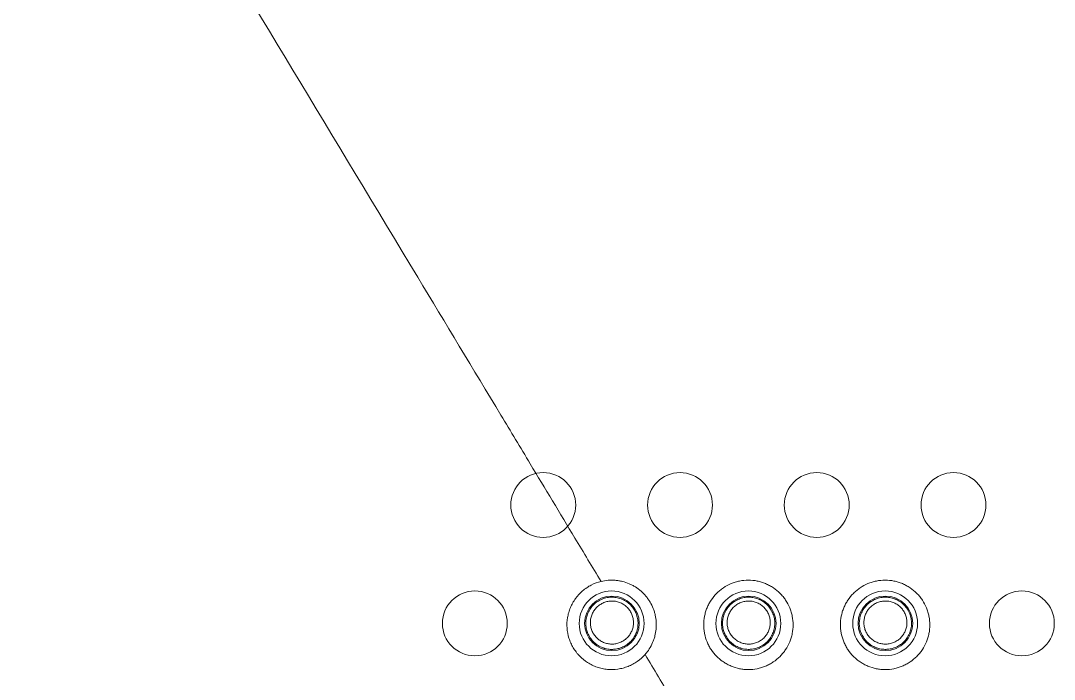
# Model space of a CAD drawing. Header units: inches. Extents: x 3778 to 56227, y -16914 to 35091.
# Drawn here: x 35019.35 to 35042.12, y -13107.94 to -13093.42 of the extents above; entities that cross this region are included whole.
import ezdxf

# ---------------------------------------------------------------- set-up
doc = ezdxf.new("R2010")
doc.units = ezdxf.units.IN
doc.header["$LTSCALE"] = 100
doc.header["$MEASUREMENT"] = 0
doc.layers.add('2-con', color=2, linetype='Continuous')
doc.layers.add('mark-B', color=2, linetype='Continuous', lineweight=20)

# ---------------------------------------------------------------- blocks, each defined once
blk = doc.blocks.new('무풍1way 일반')
at = {"layer": 'mark-B'}
for centre, radius in [((497.044, -435.288), 0.715), ((500.056, -435.288), 0.715), ((500.056, -435.288), 0.715), ((500.056, -435.288), 0.715), ((500.056, -435.288), 0.715), ((503.069, -435.288), 0.715), ((503.069, -435.288), 0.715), ((503.069, -435.288), 0.715), ((503.069, -435.288), 0.715), ((506.081, -435.288), 0.715), ((506.081, -435.288), 0.715), ((506.081, -435.288), 0.715), ((506.081, -435.288), 0.715), ((509.094, -435.288), 0.715), ((500.05, -435.289), 0.602), ((503.062, -435.289), 0.602), ((506.075, -435.289), 0.602), ((498.55, -437.897), 0.715), ((501.563, -437.897), 0.715), ((504.575, -437.897), 0.715), ((507.587, -437.897), 0.715)]:
    blk.add_circle(centre, radius, dxfattribs=at)
blk.add_open_spline([(504.752, -433.616), (504.95, -433.944), (505.147, -434.273), (505.345, -434.601)], degree=3, dxfattribs=at)
blk.add_open_spline([(504.752, -433.616), (504.95, -433.944), (505.147, -434.273), (505.345, -434.601)], degree=3, dxfattribs=at)
for points, knots in [([(500.056, -436.24), (500.122, -436.24), (500.186, -436.234), (500.281, -436.215), (500.313, -436.207), (500.359, -436.193), (500.375, -436.188), (500.405, -436.177), (500.421, -436.171), (500.495, -436.139), (500.552, -436.109), (500.619, -436.064), (500.632, -436.055), (500.658, -436.035), (500.671, -436.025), (500.708, -435.994), (500.732, -435.972), (500.8, -435.904), (500.841, -435.854), (500.885, -435.787), (500.894, -435.773), (500.911, -435.745), (500.934, -435.703), (500.968, -435.631), (500.99, -435.571), (501.004, -435.525), (501.008, -435.509), (501.016, -435.478), (501.019, -435.462), (501.035, -435.383), (501.041, -435.32), (501.041, -435.224), (501.039, -435.192), (501.035, -435.144), (501.033, -435.127), (501.028, -435.096), (501.025, -435.08), (501.01, -435.001), (500.991, -434.94), (500.961, -434.866), (500.954, -434.851), (500.941, -434.822), (500.933, -434.808), (500.911, -434.765), (500.894, -434.737), (500.841, -434.657), (500.801, -434.607), (500.744, -434.55), (500.732, -434.539), (500.708, -434.517), (500.672, -434.485), (500.607, -434.437), (500.552, -434.404), (500.495, -434.373), (500.465, -434.359), (500.376, -434.321), (500.314, -434.302), (500.219, -434.283), (500.187, -434.278), (500.122, -434.272), (500.089, -434.27), (499.992, -434.27), (499.928, -434.277), (499.848, -434.292), (499.832, -434.296), (499.8, -434.304), (499.753, -434.317), (499.677, -434.344), (499.619, -434.372), (499.577, -434.395), (499.562, -434.403), (499.535, -434.42), (499.521, -434.429), (499.453, -434.474), (499.404, -434.515), (499.336, -434.583), (499.314, -434.607), (499.284, -434.645), (499.274, -434.658), (499.254, -434.684), (499.245, -434.697), (499.201, -434.764), (499.171, -434.82), (499.134, -434.909), (499.123, -434.94), (499.104, -435.001), (499.097, -435.033), (499.078, -435.126), (499.072, -435.19), (499.072, -435.319), (499.078, -435.383), (499.096, -435.477), (499.104, -435.508), (499.123, -435.569), (499.133, -435.6), (499.17, -435.689), (499.2, -435.746), (499.253, -435.826), (499.272, -435.852), (499.313, -435.902), (499.335, -435.926), (499.403, -435.995), (499.452, -436.036), (499.533, -436.09), (499.561, -436.107), (499.618, -436.138), (499.676, -436.166), (499.737, -436.188), (499.783, -436.202), (499.799, -436.206), (499.83, -436.214), (499.846, -436.218), (499.926, -436.234), (499.991, -436.24), (500.056, -436.24)], [0, 0, 0, 0, 0.03125, 0.03125, 0.046875, 0.046875, 0.054688, 0.054688, 0.0625, 0.0625, 0.09375, 0.09375, 0.101563, 0.101563, 0.109375, 0.109375, 0.125, 0.125, 0.15625, 0.15625, 0.164063, 0.164063, 0.171875, 0.1875, 0.203125, 0.203125, 0.210938, 0.210938, 0.21875, 0.21875, 0.25, 0.25, 0.265625, 0.265625, 0.273438, 0.273438, 0.28125, 0.28125, 0.3125, 0.3125, 0.320313, 0.320313, 0.328125, 0.328125, 0.34375, 0.34375, 0.375, 0.375, 0.382813, 0.382813, 0.390625, 0.40625, 0.421875, 0.421875, 0.4375, 0.4375, 0.46875, 0.46875, 0.484375, 0.484375, 0.5, 0.5, 0.53125, 0.53125, 0.539063, 0.539063, 0.546875, 0.5625, 0.578125, 0.578125, 0.585938, 0.585938, 0.59375, 0.59375, 0.625, 0.625, 0.640625, 0.640625, 0.648438, 0.648438, 0.65625, 0.65625, 0.6875, 0.6875, 0.703125, 0.703125, 0.71875, 0.71875, 0.75, 0.75, 0.78125, 0.78125, 0.796875, 0.796875, 0.8125, 0.8125, 0.84375, 0.84375, 0.859375, 0.859375, 0.875, 0.875, 0.90625, 0.90625, 0.921875, 0.921875, 0.9375, 0.953125, 0.953125, 0.960938, 0.960938, 0.96875, 0.96875, 1, 1, 1, 1]), ([(500.056, -436.24), (500.122, -436.24), (500.186, -436.234), (500.281, -436.215), (500.313, -436.207), (500.359, -436.193), (500.375, -436.188), (500.405, -436.177), (500.421, -436.171), (500.495, -436.139), (500.552, -436.109), (500.619, -436.064), (500.632, -436.055), (500.658, -436.035), (500.671, -436.025), (500.708, -435.994), (500.732, -435.972), (500.8, -435.904), (500.841, -435.854), (500.885, -435.787), (500.894, -435.773), (500.911, -435.745), (500.934, -435.703), (500.968, -435.631), (500.99, -435.571), (501.004, -435.525), (501.008, -435.509), (501.016, -435.478), (501.019, -435.462), (501.035, -435.383), (501.041, -435.32), (501.041, -435.224), (501.039, -435.192), (501.035, -435.144), (501.033, -435.127), (501.028, -435.096), (501.025, -435.08), (501.01, -435.001), (500.991, -434.94), (500.961, -434.866), (500.954, -434.851), (500.941, -434.822), (500.933, -434.808), (500.911, -434.765), (500.894, -434.737), (500.841, -434.657), (500.801, -434.607), (500.744, -434.55), (500.732, -434.539), (500.708, -434.517), (500.672, -434.485), (500.607, -434.437), (500.552, -434.404), (500.495, -434.373), (500.465, -434.359), (500.376, -434.321), (500.314, -434.302), (500.219, -434.283), (500.187, -434.278), (500.122, -434.272), (500.089, -434.27), (499.992, -434.27), (499.928, -434.277), (499.848, -434.292), (499.832, -434.296), (499.8, -434.304), (499.753, -434.317), (499.677, -434.344), (499.619, -434.372), (499.577, -434.395), (499.562, -434.403), (499.535, -434.42), (499.521, -434.429), (499.453, -434.474), (499.404, -434.515), (499.336, -434.583), (499.314, -434.607), (499.284, -434.645), (499.274, -434.658), (499.254, -434.684), (499.245, -434.697), (499.201, -434.764), (499.171, -434.82), (499.134, -434.909), (499.123, -434.94), (499.104, -435.001), (499.097, -435.033), (499.078, -435.126), (499.072, -435.19), (499.072, -435.319), (499.078, -435.383), (499.096, -435.477), (499.104, -435.508), (499.123, -435.569), (499.133, -435.6), (499.17, -435.689), (499.2, -435.746), (499.253, -435.826), (499.272, -435.852), (499.313, -435.902), (499.335, -435.926), (499.403, -435.995), (499.452, -436.036), (499.533, -436.09), (499.561, -436.107), (499.618, -436.138), (499.676, -436.166), (499.737, -436.188), (499.783, -436.202), (499.799, -436.206), (499.83, -436.214), (499.846, -436.218), (499.926, -436.234), (499.991, -436.24), (500.056, -436.24)], [0, 0, 0, 0, 0.03125, 0.03125, 0.046875, 0.046875, 0.054688, 0.054688, 0.0625, 0.0625, 0.09375, 0.09375, 0.101563, 0.101563, 0.109375, 0.109375, 0.125, 0.125, 0.15625, 0.15625, 0.164063, 0.164063, 0.171875, 0.1875, 0.203125, 0.203125, 0.210938, 0.210938, 0.21875, 0.21875, 0.25, 0.25, 0.265625, 0.265625, 0.273438, 0.273438, 0.28125, 0.28125, 0.3125, 0.3125, 0.320313, 0.320313, 0.328125, 0.328125, 0.34375, 0.34375, 0.375, 0.375, 0.382813, 0.382813, 0.390625, 0.40625, 0.421875, 0.421875, 0.4375, 0.4375, 0.46875, 0.46875, 0.484375, 0.484375, 0.5, 0.5, 0.53125, 0.53125, 0.539063, 0.539063, 0.546875, 0.5625, 0.578125, 0.578125, 0.585938, 0.585938, 0.59375, 0.59375, 0.625, 0.625, 0.640625, 0.640625, 0.648438, 0.648438, 0.65625, 0.65625, 0.6875, 0.6875, 0.703125, 0.703125, 0.71875, 0.71875, 0.75, 0.75, 0.78125, 0.78125, 0.796875, 0.796875, 0.8125, 0.8125, 0.84375, 0.84375, 0.859375, 0.859375, 0.875, 0.875, 0.90625, 0.90625, 0.921875, 0.921875, 0.9375, 0.953125, 0.953125, 0.960938, 0.960938, 0.96875, 0.96875, 1, 1, 1, 1]), ([(503.069, -436.24), (503.134, -436.24), (503.199, -436.234), (503.294, -436.215), (503.325, -436.207), (503.372, -436.193), (503.387, -436.188), (503.418, -436.177), (503.433, -436.171), (503.508, -436.139), (503.564, -436.109), (503.631, -436.064), (503.645, -436.055), (503.671, -436.035), (503.683, -436.025), (503.721, -435.994), (503.745, -435.972), (503.813, -435.904), (503.853, -435.854), (503.898, -435.787), (503.907, -435.773), (503.923, -435.745), (503.947, -435.703), (503.981, -435.631), (504.002, -435.571), (504.016, -435.525), (504.02, -435.509), (504.028, -435.478), (504.032, -435.462), (504.047, -435.383), (504.053, -435.32), (504.053, -435.224), (504.052, -435.192), (504.047, -435.144), (504.045, -435.127), (504.04, -435.096), (504.038, -435.08), (504.022, -435.001), (504.004, -434.94), (503.973, -434.866), (503.967, -434.851), (503.953, -434.822), (503.946, -434.808), (503.923, -434.765), (503.907, -434.737), (503.854, -434.657), (503.813, -434.607), (503.756, -434.55), (503.744, -434.539), (503.72, -434.517), (503.684, -434.485), (503.62, -434.437), (503.564, -434.404), (503.507, -434.373), (503.478, -434.359), (503.388, -434.321), (503.326, -434.302), (503.231, -434.283), (503.199, -434.278), (503.134, -434.272), (503.101, -434.27), (503.004, -434.27), (502.94, -434.277), (502.86, -434.292), (502.844, -434.296), (502.813, -434.304), (502.766, -434.317), (502.69, -434.344), (502.632, -434.372), (502.589, -434.395), (502.575, -434.403), (502.547, -434.42), (502.533, -434.429), (502.466, -434.474), (502.416, -434.515), (502.348, -434.583), (502.327, -434.607), (502.296, -434.645), (502.286, -434.658), (502.267, -434.684), (502.258, -434.697), (502.213, -434.764), (502.183, -434.82), (502.146, -434.909), (502.135, -434.94), (502.117, -435.001), (502.109, -435.033), (502.091, -435.126), (502.084, -435.19), (502.084, -435.319), (502.09, -435.383), (502.109, -435.477), (502.117, -435.508), (502.135, -435.569), (502.146, -435.6), (502.183, -435.689), (502.212, -435.746), (502.266, -435.826), (502.285, -435.852), (502.326, -435.902), (502.347, -435.926), (502.415, -435.995), (502.465, -436.036), (502.545, -436.09), (502.573, -436.107), (502.63, -436.138), (502.688, -436.166), (502.749, -436.188), (502.795, -436.202), (502.811, -436.206), (502.842, -436.214), (502.858, -436.218), (502.939, -436.234), (503.003, -436.24), (503.069, -436.24)], [0, 0, 0, 0, 0.03125, 0.03125, 0.046875, 0.046875, 0.054687, 0.054687, 0.0625, 0.0625, 0.09375, 0.09375, 0.101562, 0.101562, 0.109375, 0.109375, 0.125, 0.125, 0.15625, 0.15625, 0.164062, 0.164062, 0.171875, 0.1875, 0.203125, 0.203125, 0.210937, 0.210937, 0.21875, 0.21875, 0.25, 0.25, 0.265625, 0.265625, 0.273437, 0.273437, 0.28125, 0.28125, 0.3125, 0.3125, 0.320312, 0.320312, 0.328125, 0.328125, 0.34375, 0.34375, 0.375, 0.375, 0.382812, 0.382812, 0.390625, 0.40625, 0.421875, 0.421875, 0.4375, 0.4375, 0.46875, 0.46875, 0.484375, 0.484375, 0.5, 0.5, 0.53125, 0.53125, 0.539062, 0.539062, 0.546875, 0.5625, 0.578125, 0.578125, 0.585937, 0.585937, 0.59375, 0.59375, 0.625, 0.625, 0.640625, 0.640625, 0.648437, 0.648437, 0.65625, 0.65625, 0.6875, 0.6875, 0.703125, 0.703125, 0.71875, 0.71875, 0.75, 0.75, 0.78125, 0.78125, 0.796875, 0.796875, 0.8125, 0.8125, 0.84375, 0.84375, 0.859375, 0.859375, 0.875, 0.875, 0.90625, 0.90625, 0.921875, 0.921875, 0.9375, 0.953125, 0.953125, 0.960937, 0.960937, 0.96875, 0.96875, 1, 1, 1, 1]), ([(503.069, -436.24), (503.134, -436.24), (503.199, -436.234), (503.294, -436.215), (503.325, -436.207), (503.372, -436.193), (503.387, -436.188), (503.418, -436.177), (503.433, -436.171), (503.508, -436.139), (503.564, -436.109), (503.631, -436.064), (503.645, -436.055), (503.671, -436.035), (503.683, -436.025), (503.721, -435.994), (503.745, -435.972), (503.813, -435.904), (503.853, -435.854), (503.898, -435.787), (503.907, -435.773), (503.923, -435.745), (503.947, -435.703), (503.981, -435.631), (504.002, -435.571), (504.016, -435.525), (504.02, -435.509), (504.028, -435.478), (504.032, -435.462), (504.047, -435.383), (504.053, -435.32), (504.053, -435.224), (504.052, -435.192), (504.047, -435.144), (504.045, -435.127), (504.04, -435.096), (504.038, -435.08), (504.022, -435.001), (504.004, -434.94), (503.973, -434.866), (503.967, -434.851), (503.953, -434.822), (503.946, -434.808), (503.923, -434.765), (503.907, -434.737), (503.854, -434.657), (503.813, -434.607), (503.756, -434.55), (503.744, -434.539), (503.72, -434.517), (503.684, -434.485), (503.62, -434.437), (503.564, -434.404), (503.507, -434.373), (503.478, -434.359), (503.388, -434.321), (503.326, -434.302), (503.231, -434.283), (503.199, -434.278), (503.134, -434.272), (503.101, -434.27), (503.004, -434.27), (502.94, -434.277), (502.86, -434.292), (502.844, -434.296), (502.813, -434.304), (502.766, -434.317), (502.69, -434.344), (502.632, -434.372), (502.589, -434.395), (502.575, -434.403), (502.547, -434.42), (502.533, -434.429), (502.466, -434.474), (502.416, -434.515), (502.348, -434.583), (502.327, -434.607), (502.296, -434.645), (502.286, -434.658), (502.267, -434.684), (502.258, -434.697), (502.213, -434.764), (502.183, -434.82), (502.146, -434.909), (502.135, -434.94), (502.117, -435.001), (502.109, -435.033), (502.091, -435.126), (502.084, -435.19), (502.084, -435.319), (502.09, -435.383), (502.109, -435.477), (502.117, -435.508), (502.135, -435.569), (502.146, -435.6), (502.183, -435.689), (502.212, -435.746), (502.266, -435.826), (502.285, -435.852), (502.326, -435.902), (502.347, -435.926), (502.415, -435.995), (502.465, -436.036), (502.545, -436.09), (502.573, -436.107), (502.63, -436.138), (502.688, -436.166), (502.749, -436.188), (502.795, -436.202), (502.811, -436.206), (502.842, -436.214), (502.858, -436.218), (502.939, -436.234), (503.003, -436.24), (503.069, -436.24)], [0, 0, 0, 0, 0.03125, 0.03125, 0.046875, 0.046875, 0.054687, 0.054687, 0.0625, 0.0625, 0.09375, 0.09375, 0.101562, 0.101562, 0.109375, 0.109375, 0.125, 0.125, 0.15625, 0.15625, 0.164062, 0.164062, 0.171875, 0.1875, 0.203125, 0.203125, 0.210937, 0.210937, 0.21875, 0.21875, 0.25, 0.25, 0.265625, 0.265625, 0.273437, 0.273437, 0.28125, 0.28125, 0.3125, 0.3125, 0.320312, 0.320312, 0.328125, 0.328125, 0.34375, 0.34375, 0.375, 0.375, 0.382812, 0.382812, 0.390625, 0.40625, 0.421875, 0.421875, 0.4375, 0.4375, 0.46875, 0.46875, 0.484375, 0.484375, 0.5, 0.5, 0.53125, 0.53125, 0.539062, 0.539062, 0.546875, 0.5625, 0.578125, 0.578125, 0.585937, 0.585937, 0.59375, 0.59375, 0.625, 0.625, 0.640625, 0.640625, 0.648437, 0.648437, 0.65625, 0.65625, 0.6875, 0.6875, 0.703125, 0.703125, 0.71875, 0.71875, 0.75, 0.75, 0.78125, 0.78125, 0.796875, 0.796875, 0.8125, 0.8125, 0.84375, 0.84375, 0.859375, 0.859375, 0.875, 0.875, 0.90625, 0.90625, 0.921875, 0.921875, 0.9375, 0.953125, 0.953125, 0.960937, 0.960937, 0.96875, 0.96875, 1, 1, 1, 1]), ([(505.345, -434.601), (505.396, -434.543), (505.454, -434.492), (505.532, -434.437), (505.548, -434.427), (505.581, -434.406), (505.598, -434.397), (505.649, -434.369), (505.719, -434.337), (505.792, -434.313), (505.848, -434.298), (505.867, -434.294), (505.905, -434.286), (505.925, -434.283), (506.021, -434.269), (506.098, -434.267), (506.194, -434.277), (506.213, -434.279), (506.252, -434.285), (506.271, -434.289), (506.328, -434.301), (506.402, -434.322), (506.473, -434.351), (506.525, -434.376), (506.543, -434.385), (506.577, -434.404), (506.593, -434.414), (506.675, -434.466), (506.734, -434.514), (506.801, -434.583), (506.814, -434.598), (506.839, -434.627), (506.852, -434.642), (506.886, -434.688), (506.929, -434.751), (506.964, -434.819), (506.988, -434.872), (506.995, -434.89), (507.009, -434.925), (507.015, -434.944), (507.044, -435.035), (507.058, -435.109), (507.069, -435.263), (507.065, -435.339), (507.05, -435.433), (507.046, -435.452), (507.038, -435.489), (507.033, -435.508), (507.017, -435.564), (506.992, -435.636), (506.958, -435.704), (506.93, -435.754), (506.92, -435.771), (506.9, -435.803), (506.889, -435.819), (506.832, -435.897), (506.78, -435.953), (506.707, -436.016), (506.692, -436.028), (506.661, -436.051), (506.645, -436.063), (506.597, -436.095), (506.564, -436.115), (506.462, -436.167), (506.39, -436.194), (506.314, -436.212)], [0, 0, 0, 0, 0.0625, 0.0625, 0.078125, 0.078125, 0.09375, 0.09375, 0.125, 0.15625, 0.15625, 0.171875, 0.171875, 0.1875, 0.1875, 0.25, 0.25, 0.265625, 0.265625, 0.28125, 0.28125, 0.3125, 0.34375, 0.34375, 0.359375, 0.359375, 0.375, 0.375, 0.4375, 0.4375, 0.453125, 0.453125, 0.46875, 0.46875, 0.5, 0.53125, 0.53125, 0.546875, 0.546875, 0.5625, 0.5625, 0.625, 0.625, 0.6875, 0.6875, 0.703125, 0.703125, 0.71875, 0.71875, 0.75, 0.78125, 0.78125, 0.796875, 0.796875, 0.8125, 0.8125, 0.875, 0.875, 0.890625, 0.890625, 0.90625, 0.90625, 0.9375, 0.9375, 1, 1, 1, 1]), ([(505.345, -434.601), (505.396, -434.543), (505.454, -434.492), (505.532, -434.437), (505.548, -434.427), (505.581, -434.406), (505.598, -434.397), (505.649, -434.369), (505.719, -434.337), (505.792, -434.313), (505.848, -434.298), (505.867, -434.294), (505.905, -434.286), (505.925, -434.283), (506.021, -434.269), (506.098, -434.267), (506.194, -434.277), (506.213, -434.279), (506.252, -434.285), (506.271, -434.289), (506.328, -434.301), (506.402, -434.322), (506.473, -434.351), (506.525, -434.376), (506.543, -434.385), (506.577, -434.404), (506.593, -434.414), (506.675, -434.466), (506.734, -434.514), (506.801, -434.583), (506.814, -434.598), (506.839, -434.627), (506.852, -434.642), (506.886, -434.688), (506.929, -434.751), (506.964, -434.819), (506.988, -434.872), (506.995, -434.89), (507.009, -434.925), (507.015, -434.944), (507.044, -435.035), (507.058, -435.109), (507.069, -435.263), (507.065, -435.339), (507.05, -435.433), (507.046, -435.452), (507.038, -435.489), (507.033, -435.508), (507.017, -435.564), (506.992, -435.636), (506.958, -435.704), (506.93, -435.754), (506.92, -435.771), (506.9, -435.803), (506.889, -435.819), (506.832, -435.897), (506.78, -435.953), (506.707, -436.016), (506.692, -436.028), (506.661, -436.051), (506.645, -436.063), (506.597, -436.095), (506.564, -436.115), (506.462, -436.167), (506.39, -436.194), (506.314, -436.212)], [0, 0, 0, 0, 0.0625, 0.0625, 0.078125, 0.078125, 0.09375, 0.09375, 0.125, 0.15625, 0.15625, 0.171875, 0.171875, 0.1875, 0.1875, 0.25, 0.25, 0.265625, 0.265625, 0.28125, 0.28125, 0.3125, 0.34375, 0.34375, 0.359375, 0.359375, 0.375, 0.375, 0.4375, 0.4375, 0.453125, 0.453125, 0.46875, 0.46875, 0.5, 0.53125, 0.53125, 0.546875, 0.546875, 0.5625, 0.5625, 0.625, 0.625, 0.6875, 0.6875, 0.703125, 0.703125, 0.71875, 0.71875, 0.75, 0.78125, 0.78125, 0.796875, 0.796875, 0.8125, 0.8125, 0.875, 0.875, 0.890625, 0.890625, 0.90625, 0.90625, 0.9375, 0.9375, 1, 1, 1, 1]), ([(505.345, -434.601), (505.336, -434.611), (505.328, -434.621), (505.311, -434.641), (505.303, -434.652), (505.28, -434.683), (505.265, -434.704), (505.223, -434.77), (505.199, -434.815), (505.168, -434.887), (505.158, -434.911), (505.141, -434.96), (505.134, -434.985), (505.115, -435.06), (505.106, -435.111), (505.099, -435.188), (505.097, -435.214), (505.097, -435.253), (505.097, -435.266), (505.097, -435.292), (505.098, -435.305), (505.102, -435.37), (505.109, -435.421), (505.126, -435.496), (505.133, -435.521), (505.148, -435.571), (505.157, -435.595), (505.186, -435.668), (505.209, -435.714), (505.248, -435.781), (505.262, -435.803), (505.285, -435.834), (505.292, -435.845), (505.308, -435.866), (505.316, -435.876), (505.358, -435.926), (505.431, -436), (505.514, -436.062), (505.57, -436.097), (505.581, -436.104), (505.604, -436.117), (505.639, -436.136), (505.674, -436.152), (505.746, -436.183), (505.795, -436.199), (505.872, -436.218), (505.898, -436.223), (505.95, -436.232), (506.002, -436.238), (506.055, -436.24), (506.108, -436.24), (506.134, -436.239), (506.212, -436.233), (506.263, -436.225), (506.314, -436.212)], [0, 0, 0, 0, 0.015625, 0.015625, 0.03125, 0.03125, 0.0625, 0.0625, 0.125, 0.125, 0.15625, 0.15625, 0.1875, 0.1875, 0.25, 0.25, 0.28125, 0.28125, 0.296875, 0.296875, 0.3125, 0.3125, 0.375, 0.375, 0.40625, 0.40625, 0.4375, 0.4375, 0.5, 0.5, 0.53125, 0.53125, 0.546875, 0.546875, 0.5625, 0.5625, 0.625, 0.6875, 0.6875, 0.703125, 0.703125, 0.71875, 0.75, 0.75, 0.8125, 0.8125, 0.84375, 0.84375, 0.875, 0.90625, 0.90625, 0.9375, 0.9375, 1, 1, 1, 1]), ([(505.345, -434.601), (505.336, -434.611), (505.328, -434.621), (505.311, -434.641), (505.303, -434.652), (505.28, -434.683), (505.265, -434.704), (505.223, -434.77), (505.199, -434.815), (505.168, -434.887), (505.158, -434.911), (505.141, -434.96), (505.134, -434.985), (505.115, -435.06), (505.106, -435.111), (505.099, -435.188), (505.097, -435.214), (505.097, -435.253), (505.097, -435.266), (505.097, -435.292), (505.098, -435.305), (505.102, -435.37), (505.109, -435.421), (505.126, -435.496), (505.133, -435.521), (505.148, -435.571), (505.157, -435.595), (505.186, -435.668), (505.209, -435.714), (505.248, -435.781), (505.262, -435.803), (505.285, -435.834), (505.292, -435.845), (505.308, -435.866), (505.316, -435.876), (505.358, -435.926), (505.431, -436), (505.514, -436.062), (505.57, -436.097), (505.581, -436.104), (505.604, -436.117), (505.639, -436.136), (505.674, -436.152), (505.746, -436.183), (505.795, -436.199), (505.872, -436.218), (505.898, -436.223), (505.95, -436.232), (506.002, -436.238), (506.055, -436.24), (506.108, -436.24), (506.134, -436.239), (506.212, -436.233), (506.263, -436.225), (506.314, -436.212)], [0, 0, 0, 0, 0.015625, 0.015625, 0.03125, 0.03125, 0.0625, 0.0625, 0.125, 0.125, 0.15625, 0.15625, 0.1875, 0.1875, 0.25, 0.25, 0.28125, 0.28125, 0.296875, 0.296875, 0.3125, 0.3125, 0.375, 0.375, 0.40625, 0.40625, 0.4375, 0.4375, 0.5, 0.5, 0.53125, 0.53125, 0.546875, 0.546875, 0.5625, 0.5625, 0.625, 0.6875, 0.6875, 0.703125, 0.703125, 0.71875, 0.75, 0.75, 0.8125, 0.8125, 0.84375, 0.84375, 0.875, 0.90625, 0.90625, 0.9375, 0.9375, 1, 1, 1, 1]), ([(499.656, -435.709), (499.628, -435.683), (499.603, -435.654), (499.571, -435.609), (499.56, -435.593), (499.542, -435.56), (499.533, -435.543), (499.51, -435.492), (499.498, -435.456), (499.485, -435.401), (499.482, -435.383), (499.477, -435.345), (499.476, -435.327), (499.474, -435.271), (499.476, -435.234), (499.489, -435.159), (499.498, -435.123), (499.518, -435.07), (499.526, -435.053), (499.542, -435.019), (499.551, -435.003), (499.581, -434.955), (499.604, -434.925), (499.642, -434.884), (499.656, -434.871), (499.684, -434.846), (499.699, -434.834), (499.745, -434.801), (499.778, -434.782), (499.829, -434.759), (499.847, -434.752), (499.883, -434.739), (499.919, -434.729), (499.956, -434.722), (499.984, -434.719), (499.994, -434.718), (500.012, -434.716), (500.022, -434.716), (500.07, -434.714), (500.107, -434.717), (500.163, -434.726), (500.181, -434.73), (500.209, -434.737), (500.218, -434.74), (500.236, -434.746), (500.245, -434.749), (500.289, -434.766), (500.323, -434.782), (500.371, -434.812), (500.386, -434.823), (500.416, -434.847), (500.431, -434.859), (500.458, -434.885), (500.472, -434.899), (500.496, -434.927), (500.508, -434.942), (500.54, -434.988), (500.559, -435.02), (500.578, -435.063), (500.582, -435.072), (500.589, -435.089), (500.599, -435.116), (500.611, -435.161), (500.618, -435.198), (500.623, -435.235), (500.624, -435.254), (500.626, -435.31), (500.623, -435.347), (500.614, -435.403), (500.61, -435.421), (500.6, -435.458), (500.595, -435.476), (500.575, -435.528), (500.558, -435.562), (500.529, -435.61), (500.518, -435.625), (500.495, -435.655), (500.483, -435.67), (500.444, -435.711), (500.416, -435.735), (500.37, -435.769), (500.354, -435.779), (500.321, -435.798), (500.288, -435.815), (500.253, -435.829), (500.217, -435.841), (500.199, -435.846), (500.143, -435.859), (500.106, -435.864), (500.049, -435.866), (500.03, -435.865), (499.992, -435.863), (499.973, -435.861), (499.918, -435.851), (499.881, -435.841), (499.837, -435.825), (499.828, -435.821), (499.811, -435.813), (499.785, -435.801), (499.761, -435.788), (499.713, -435.758), (499.683, -435.735), (499.656, -435.709)], [0, 0, 0, 0, 0.03125, 0.03125, 0.046875, 0.046875, 0.0625, 0.0625, 0.09375, 0.09375, 0.109375, 0.109375, 0.125, 0.125, 0.15625, 0.15625, 0.1875, 0.1875, 0.203125, 0.203125, 0.21875, 0.21875, 0.25, 0.25, 0.265625, 0.265625, 0.28125, 0.28125, 0.3125, 0.3125, 0.328125, 0.328125, 0.34375, 0.359375, 0.359375, 0.367188, 0.367188, 0.375, 0.375, 0.40625, 0.40625, 0.421875, 0.421875, 0.429688, 0.429688, 0.4375, 0.4375, 0.46875, 0.46875, 0.484375, 0.484375, 0.5, 0.5, 0.515625, 0.515625, 0.53125, 0.53125, 0.5625, 0.5625, 0.570313, 0.570313, 0.578125, 0.59375, 0.609375, 0.609375, 0.625, 0.625, 0.65625, 0.65625, 0.671875, 0.671875, 0.6875, 0.6875, 0.71875, 0.71875, 0.734375, 0.734375, 0.75, 0.75, 0.78125, 0.78125, 0.796875, 0.796875, 0.8125, 0.828125, 0.828125, 0.84375, 0.84375, 0.875, 0.875, 0.890625, 0.890625, 0.90625, 0.90625, 0.9375, 0.9375, 0.945313, 0.945313, 0.953125, 0.96875, 0.96875, 1, 1, 1, 1]), ([(499.724, -435.651), (499.736, -435.662), (499.748, -435.672), (499.772, -435.691), (499.798, -435.709), (499.825, -435.724), (499.853, -435.738), (499.867, -435.744), (499.911, -435.761), (499.941, -435.769), (499.987, -435.777), (500.003, -435.779), (500.034, -435.781), (500.05, -435.781), (500.097, -435.779), (500.128, -435.775), (500.174, -435.764), (500.189, -435.76), (500.218, -435.75), (500.247, -435.738), (500.275, -435.724), (500.302, -435.709), (500.315, -435.7), (500.353, -435.673), (500.376, -435.652), (500.408, -435.618), (500.418, -435.606), (500.437, -435.582), (500.446, -435.569), (500.47, -435.529), (500.484, -435.501), (500.5, -435.458), (500.505, -435.443), (500.513, -435.413), (500.516, -435.398), (500.523, -435.352), (500.525, -435.322), (500.524, -435.275), (500.523, -435.26), (500.519, -435.229), (500.513, -435.199), (500.505, -435.169), (500.495, -435.14), (500.489, -435.125), (500.47, -435.083), (500.455, -435.056), (500.428, -435.018), (500.418, -435.006), (500.398, -434.982), (500.387, -434.971), (500.364, -434.95), (500.352, -434.939), (500.328, -434.92), (500.315, -434.911), (500.275, -434.887), (500.247, -434.873), (500.203, -434.856), (500.188, -434.851), (500.158, -434.843), (500.143, -434.84), (500.097, -434.832), (500.066, -434.83), (500.018, -434.832), (500.003, -434.833), (499.972, -434.837), (499.941, -434.843), (499.911, -434.851), (499.882, -434.861), (499.867, -434.867), (499.824, -434.887), (499.798, -434.902), (499.76, -434.93), (499.748, -434.939), (499.724, -434.96), (499.713, -434.971), (499.681, -435.005), (499.662, -435.03), (499.638, -435.069), (499.63, -435.083), (499.617, -435.111), (499.611, -435.125), (499.594, -435.168), (499.586, -435.198), (499.576, -435.259), (499.574, -435.29), (499.576, -435.336), (499.577, -435.352), (499.581, -435.382), (499.584, -435.398), (499.594, -435.443), (499.604, -435.472), (499.623, -435.514), (499.63, -435.528), (499.646, -435.555), (499.654, -435.568), (499.681, -435.606), (499.701, -435.63), (499.724, -435.651)], [0, 0, 0, 0, 0.015625, 0.015625, 0.03125, 0.046875, 0.046875, 0.0625, 0.0625, 0.09375, 0.09375, 0.109375, 0.109375, 0.125, 0.125, 0.15625, 0.15625, 0.171875, 0.171875, 0.1875, 0.203125, 0.203125, 0.21875, 0.21875, 0.25, 0.25, 0.265625, 0.265625, 0.28125, 0.28125, 0.3125, 0.3125, 0.328125, 0.328125, 0.34375, 0.34375, 0.375, 0.375, 0.390625, 0.390625, 0.40625, 0.421875, 0.421875, 0.4375, 0.4375, 0.46875, 0.46875, 0.484375, 0.484375, 0.5, 0.5, 0.515625, 0.515625, 0.53125, 0.53125, 0.5625, 0.5625, 0.578125, 0.578125, 0.59375, 0.59375, 0.625, 0.625, 0.640625, 0.640625, 0.65625, 0.671875, 0.671875, 0.6875, 0.6875, 0.71875, 0.71875, 0.734375, 0.734375, 0.75, 0.75, 0.78125, 0.78125, 0.796875, 0.796875, 0.8125, 0.8125, 0.84375, 0.84375, 0.875, 0.875, 0.890625, 0.890625, 0.90625, 0.90625, 0.9375, 0.9375, 0.953125, 0.953125, 0.96875, 0.96875, 1, 1, 1, 1]), ([(502.668, -435.709), (502.64, -435.683), (502.616, -435.654), (502.583, -435.609), (502.573, -435.593), (502.554, -435.56), (502.545, -435.543), (502.522, -435.492), (502.51, -435.456), (502.498, -435.401), (502.494, -435.383), (502.489, -435.345), (502.488, -435.327), (502.486, -435.271), (502.489, -435.234), (502.501, -435.159), (502.511, -435.123), (502.53, -435.07), (502.538, -435.053), (502.554, -435.019), (502.564, -435.003), (502.593, -434.955), (502.616, -434.925), (502.655, -434.884), (502.668, -434.871), (502.697, -434.846), (502.712, -434.834), (502.757, -434.801), (502.79, -434.782), (502.842, -434.759), (502.859, -434.752), (502.895, -434.739), (502.931, -434.729), (502.968, -434.722), (502.996, -434.719), (503.006, -434.718), (503.025, -434.716), (503.034, -434.716), (503.082, -434.714), (503.119, -434.717), (503.175, -434.726), (503.194, -434.73), (503.221, -434.737), (503.23, -434.74), (503.248, -434.746), (503.257, -434.749), (503.301, -434.766), (503.335, -434.782), (503.383, -434.812), (503.399, -434.823), (503.429, -434.847), (503.443, -434.859), (503.471, -434.885), (503.484, -434.899), (503.509, -434.927), (503.52, -434.942), (503.553, -434.988), (503.571, -435.02), (503.591, -435.063), (503.594, -435.072), (503.601, -435.089), (503.611, -435.116), (503.624, -435.161), (503.63, -435.198), (503.635, -435.235), (503.637, -435.254), (503.638, -435.31), (503.636, -435.347), (503.627, -435.403), (503.623, -435.421), (503.613, -435.458), (503.607, -435.476), (503.587, -435.528), (503.571, -435.562), (503.541, -435.61), (503.53, -435.625), (503.507, -435.655), (503.495, -435.67), (503.457, -435.711), (503.428, -435.735), (503.382, -435.769), (503.366, -435.779), (503.334, -435.798), (503.3, -435.815), (503.265, -435.829), (503.229, -435.841), (503.211, -435.846), (503.156, -435.859), (503.118, -435.864), (503.062, -435.866), (503.043, -435.865), (503.005, -435.863), (502.986, -435.861), (502.93, -435.851), (502.894, -435.841), (502.849, -435.825), (502.841, -435.821), (502.823, -435.813), (502.797, -435.801), (502.773, -435.788), (502.725, -435.758), (502.696, -435.735), (502.668, -435.709)], [0, 0, 0, 0, 0.03125, 0.03125, 0.046875, 0.046875, 0.0625, 0.0625, 0.09375, 0.09375, 0.109375, 0.109375, 0.125, 0.125, 0.15625, 0.15625, 0.1875, 0.1875, 0.203125, 0.203125, 0.21875, 0.21875, 0.25, 0.25, 0.265625, 0.265625, 0.28125, 0.28125, 0.3125, 0.3125, 0.328125, 0.328125, 0.34375, 0.359375, 0.359375, 0.367187, 0.367187, 0.375, 0.375, 0.40625, 0.40625, 0.421875, 0.421875, 0.429687, 0.429687, 0.4375, 0.4375, 0.46875, 0.46875, 0.484375, 0.484375, 0.5, 0.5, 0.515625, 0.515625, 0.53125, 0.53125, 0.5625, 0.5625, 0.570312, 0.570312, 0.578125, 0.59375, 0.609375, 0.609375, 0.625, 0.625, 0.65625, 0.65625, 0.671875, 0.671875, 0.6875, 0.6875, 0.71875, 0.71875, 0.734375, 0.734375, 0.75, 0.75, 0.78125, 0.78125, 0.796875, 0.796875, 0.8125, 0.828125, 0.828125, 0.84375, 0.84375, 0.875, 0.875, 0.890625, 0.890625, 0.90625, 0.90625, 0.9375, 0.9375, 0.945313, 0.945313, 0.953125, 0.96875, 0.96875, 1, 1, 1, 1]), ([(502.737, -435.651), (502.748, -435.662), (502.76, -435.672), (502.785, -435.691), (502.81, -435.709), (502.837, -435.724), (502.865, -435.738), (502.88, -435.744), (502.924, -435.761), (502.954, -435.769), (503, -435.777), (503.015, -435.779), (503.047, -435.781), (503.062, -435.781), (503.109, -435.779), (503.14, -435.775), (503.186, -435.764), (503.201, -435.76), (503.231, -435.75), (503.26, -435.738), (503.287, -435.724), (503.314, -435.709), (503.327, -435.7), (503.365, -435.673), (503.389, -435.652), (503.42, -435.618), (503.43, -435.606), (503.449, -435.582), (503.458, -435.569), (503.482, -435.529), (503.496, -435.501), (503.512, -435.458), (503.517, -435.443), (503.525, -435.413), (503.528, -435.398), (503.536, -435.352), (503.538, -435.322), (503.536, -435.275), (503.535, -435.26), (503.531, -435.229), (503.526, -435.199), (503.517, -435.169), (503.507, -435.14), (503.502, -435.125), (503.482, -435.083), (503.467, -435.056), (503.44, -435.018), (503.431, -435.006), (503.41, -434.982), (503.399, -434.971), (503.377, -434.95), (503.365, -434.939), (503.34, -434.92), (503.327, -434.911), (503.287, -434.887), (503.26, -434.873), (503.216, -434.856), (503.201, -434.851), (503.17, -434.843), (503.155, -434.84), (503.109, -434.832), (503.078, -434.83), (503.031, -434.832), (503.015, -434.833), (502.984, -434.837), (502.954, -434.843), (502.924, -434.851), (502.894, -434.861), (502.879, -434.867), (502.837, -434.887), (502.81, -434.902), (502.772, -434.93), (502.76, -434.939), (502.736, -434.96), (502.725, -434.971), (502.694, -435.005), (502.675, -435.03), (502.65, -435.069), (502.643, -435.083), (502.629, -435.111), (502.623, -435.125), (502.607, -435.168), (502.599, -435.198), (502.589, -435.259), (502.587, -435.29), (502.588, -435.336), (502.589, -435.352), (502.593, -435.382), (502.596, -435.398), (502.607, -435.443), (502.617, -435.472), (502.635, -435.514), (502.643, -435.528), (502.658, -435.555), (502.666, -435.568), (502.693, -435.606), (502.714, -435.63), (502.737, -435.651)], [0, 0, 0, 0, 0.015625, 0.015625, 0.03125, 0.046875, 0.046875, 0.0625, 0.0625, 0.09375, 0.09375, 0.109375, 0.109375, 0.125, 0.125, 0.15625, 0.15625, 0.171875, 0.171875, 0.1875, 0.203125, 0.203125, 0.21875, 0.21875, 0.25, 0.25, 0.265625, 0.265625, 0.28125, 0.28125, 0.3125, 0.3125, 0.328125, 0.328125, 0.34375, 0.34375, 0.375, 0.375, 0.390625, 0.390625, 0.40625, 0.421875, 0.421875, 0.4375, 0.4375, 0.46875, 0.46875, 0.484375, 0.484375, 0.5, 0.5, 0.515625, 0.515625, 0.53125, 0.53125, 0.5625, 0.5625, 0.578125, 0.578125, 0.59375, 0.59375, 0.625, 0.625, 0.640625, 0.640625, 0.65625, 0.671875, 0.671875, 0.6875, 0.6875, 0.71875, 0.71875, 0.734375, 0.734375, 0.75, 0.75, 0.78125, 0.78125, 0.796875, 0.796875, 0.8125, 0.8125, 0.84375, 0.84375, 0.875, 0.875, 0.890625, 0.890625, 0.90625, 0.90625, 0.9375, 0.9375, 0.953125, 0.953125, 0.96875, 0.96875, 1, 1, 1, 1]), ([(505.682, -435.711), (505.654, -435.685), (505.63, -435.657), (505.597, -435.611), (505.587, -435.595), (505.568, -435.562), (505.559, -435.545), (505.536, -435.494), (505.524, -435.459), (505.511, -435.404), (505.507, -435.385), (505.502, -435.348), (505.501, -435.33), (505.498, -435.274), (505.501, -435.236), (505.513, -435.162), (505.522, -435.125), (505.542, -435.073), (505.549, -435.056), (505.566, -435.022), (505.575, -435.005), (505.604, -434.957), (505.627, -434.927), (505.665, -434.886), (505.679, -434.873), (505.707, -434.847), (505.722, -434.836), (505.767, -434.802), (505.8, -434.784), (505.851, -434.76), (505.869, -434.753), (505.905, -434.74), (505.941, -434.73), (505.978, -434.723), (506.006, -434.719), (506.015, -434.718), (506.034, -434.716), (506.044, -434.716), (506.091, -434.714), (506.129, -434.716), (506.185, -434.725), (506.203, -434.729), (506.231, -434.737), (506.24, -434.739), (506.258, -434.745), (506.267, -434.748), (506.311, -434.765), (506.345, -434.781), (506.393, -434.811), (506.409, -434.822), (506.439, -434.845), (506.453, -434.857), (506.481, -434.883), (506.494, -434.896), (506.519, -434.925), (506.531, -434.94), (506.564, -434.985), (506.582, -435.018), (506.602, -435.061), (506.606, -435.069), (506.613, -435.087), (506.622, -435.113), (506.635, -435.158), (506.642, -435.195), (506.647, -435.232), (506.649, -435.251), (506.651, -435.307), (506.648, -435.345), (506.639, -435.4), (506.636, -435.418), (506.626, -435.455), (506.62, -435.473), (506.601, -435.526), (506.584, -435.559), (506.555, -435.607), (506.544, -435.623), (506.521, -435.653), (506.509, -435.667), (506.471, -435.709), (506.443, -435.734), (506.397, -435.767), (506.381, -435.777), (506.348, -435.796), (506.315, -435.814), (506.28, -435.828), (506.244, -435.84), (506.226, -435.845), (506.171, -435.859), (506.133, -435.864), (506.077, -435.866), (506.058, -435.865), (506.02, -435.863), (506.001, -435.861), (505.945, -435.852), (505.909, -435.842), (505.864, -435.826), (505.855, -435.822), (505.838, -435.815), (505.812, -435.803), (505.788, -435.789), (505.74, -435.759), (505.71, -435.737), (505.682, -435.711)], [0, 0, 0, 0, 0.03125, 0.03125, 0.046875, 0.046875, 0.0625, 0.0625, 0.09375, 0.09375, 0.109375, 0.109375, 0.125, 0.125, 0.15625, 0.15625, 0.1875, 0.1875, 0.203125, 0.203125, 0.21875, 0.21875, 0.25, 0.25, 0.265625, 0.265625, 0.28125, 0.28125, 0.3125, 0.3125, 0.328125, 0.328125, 0.34375, 0.359375, 0.359375, 0.367187, 0.367187, 0.375, 0.375, 0.40625, 0.40625, 0.421875, 0.421875, 0.429687, 0.429687, 0.4375, 0.4375, 0.46875, 0.46875, 0.484375, 0.484375, 0.5, 0.5, 0.515625, 0.515625, 0.53125, 0.53125, 0.5625, 0.5625, 0.570312, 0.570312, 0.578125, 0.59375, 0.609375, 0.609375, 0.625, 0.625, 0.65625, 0.65625, 0.671875, 0.671875, 0.6875, 0.6875, 0.71875, 0.71875, 0.734375, 0.734375, 0.75, 0.75, 0.78125, 0.78125, 0.796875, 0.796875, 0.8125, 0.828125, 0.828125, 0.84375, 0.84375, 0.875, 0.875, 0.890625, 0.890625, 0.90625, 0.90625, 0.9375, 0.9375, 0.945312, 0.945312, 0.953125, 0.96875, 0.96875, 1, 1, 1, 1]), ([(505.751, -435.653), (505.762, -435.664), (505.774, -435.674), (505.799, -435.693), (505.824, -435.71), (505.852, -435.725), (505.88, -435.739), (505.894, -435.745), (505.938, -435.762), (505.968, -435.77), (506.014, -435.777), (506.03, -435.779), (506.061, -435.781), (506.077, -435.781), (506.124, -435.779), (506.155, -435.775), (506.2, -435.764), (506.216, -435.759), (506.245, -435.749), (506.274, -435.738), (506.302, -435.723), (506.328, -435.707), (506.341, -435.699), (506.38, -435.671), (506.403, -435.65), (506.434, -435.616), (506.444, -435.604), (506.463, -435.58), (506.472, -435.567), (506.496, -435.527), (506.509, -435.499), (506.525, -435.456), (506.53, -435.441), (506.538, -435.411), (506.541, -435.396), (506.548, -435.35), (506.55, -435.319), (506.549, -435.273), (506.547, -435.257), (506.543, -435.227), (506.537, -435.196), (506.529, -435.167), (506.519, -435.138), (506.513, -435.123), (506.494, -435.081), (506.478, -435.054), (506.451, -435.016), (506.442, -435.004), (506.421, -434.981), (506.41, -434.969), (506.387, -434.948), (506.375, -434.938), (506.351, -434.919), (506.338, -434.91), (506.298, -434.885), (506.27, -434.872), (506.226, -434.855), (506.211, -434.851), (506.181, -434.843), (506.165, -434.839), (506.119, -434.832), (506.088, -434.83), (506.041, -434.832), (506.025, -434.833), (505.994, -434.838), (505.964, -434.843), (505.934, -434.852), (505.904, -434.862), (505.89, -434.868), (505.847, -434.888), (505.82, -434.904), (505.783, -434.931), (505.77, -434.941), (505.747, -434.962), (505.736, -434.973), (505.704, -435.007), (505.686, -435.031), (505.662, -435.071), (505.654, -435.085), (505.641, -435.113), (505.634, -435.127), (505.619, -435.17), (505.611, -435.2), (505.601, -435.262), (505.599, -435.293), (505.601, -435.339), (505.602, -435.354), (505.606, -435.385), (505.609, -435.4), (505.62, -435.445), (505.63, -435.474), (505.649, -435.517), (505.656, -435.53), (505.672, -435.557), (505.68, -435.57), (505.707, -435.608), (505.728, -435.631), (505.751, -435.653)], [0, 0, 0, 0, 0.015625, 0.015625, 0.03125, 0.046875, 0.046875, 0.0625, 0.0625, 0.09375, 0.09375, 0.109375, 0.109375, 0.125, 0.125, 0.15625, 0.15625, 0.171875, 0.171875, 0.1875, 0.203125, 0.203125, 0.21875, 0.21875, 0.25, 0.25, 0.265625, 0.265625, 0.28125, 0.28125, 0.3125, 0.3125, 0.328125, 0.328125, 0.34375, 0.34375, 0.375, 0.375, 0.390625, 0.390625, 0.40625, 0.421875, 0.421875, 0.4375, 0.4375, 0.46875, 0.46875, 0.484375, 0.484375, 0.5, 0.5, 0.515625, 0.515625, 0.53125, 0.53125, 0.5625, 0.5625, 0.578125, 0.578125, 0.59375, 0.59375, 0.625, 0.625, 0.640625, 0.640625, 0.65625, 0.671875, 0.671875, 0.6875, 0.6875, 0.71875, 0.71875, 0.734375, 0.734375, 0.75, 0.75, 0.78125, 0.78125, 0.796875, 0.796875, 0.8125, 0.8125, 0.84375, 0.84375, 0.875, 0.875, 0.890625, 0.890625, 0.90625, 0.90625, 0.9375, 0.9375, 0.953125, 0.953125, 0.96875, 0.96875, 1, 1, 1, 1]), ([(506.314, -436.212), (506.506, -436.531), (507.027, -437.395), (507.762, -438.618), (508.916, -440.534), (511.576, -444.949), (515.855, -452.047), (519.52, -458.124), (521.353, -461.163)], [0, 0, 0, 0, 0.038258, 0.103777, 0.146712, 0.26836, 0.63418, 1, 1, 1, 1]), ([(506.314, -436.212), (506.506, -436.531), (507.027, -437.395), (507.762, -438.618), (508.916, -440.534), (511.576, -444.949), (515.855, -452.047), (519.52, -458.124), (521.353, -461.163)], [0, 0, 0, 0, 0.038258, 0.103777, 0.146712, 0.26836, 0.63418, 1, 1, 1, 1])]:
    blk.add_open_spline(points, degree=3, knots=knots, dxfattribs=at)
blk = doc.blocks.new('dpdjzjs')
at = {"layer": 'mark-B', "rotation": 180}
blk.add_blockref('무풍1way 일반', (171509.31, 88288.448), dxfattribs=at)

msp = doc.modelspace()

# ---------------------------------------------------------------- block references
at = {"layer": '2-con'}
msp.add_blockref('dpdjzjs', (-135970.865, -101830.442), dxfattribs=at)

doc.saveas('drawing.dxf')
